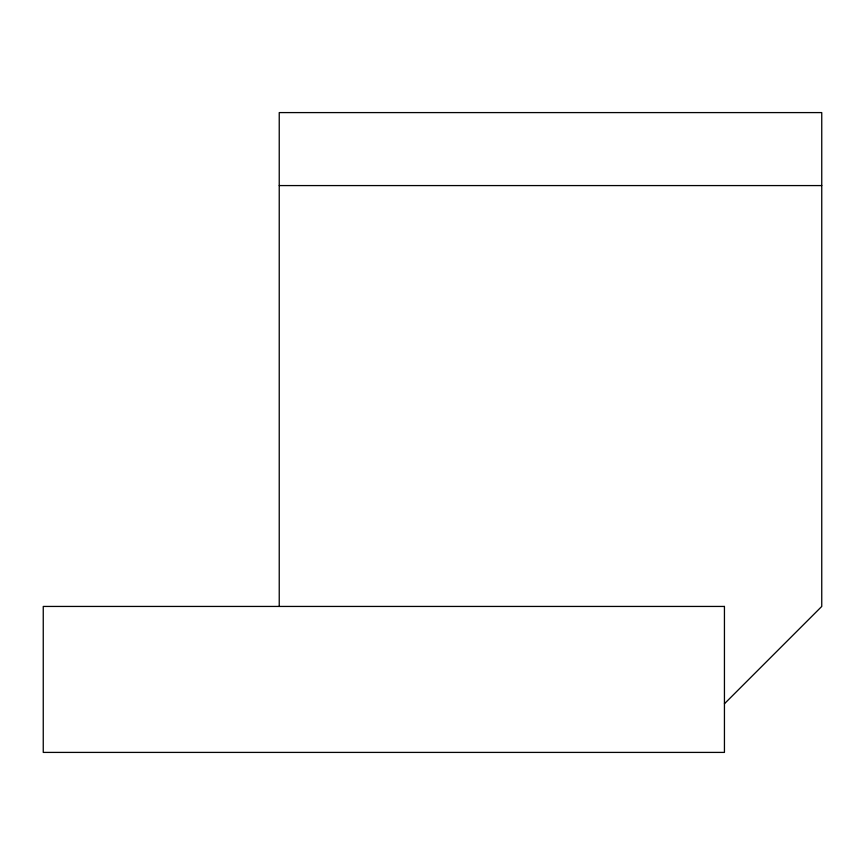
<?xml version="1.0" encoding="UTF-8"?>
<svg xmlns="http://www.w3.org/2000/svg" width="865" height="865" viewBox="0 0 865 865"><rect width="100%" height="100%" fill="white"/><g stroke="black" fill="none" stroke-linecap="round" stroke-linejoin="round"><path stroke-width="1.3" d="M724.438 703.753L821.75 606.441L821.75 112.591L279.233 112.591L279.233 606.441M279.233 185.575L821.75 185.575M724.438 606.441L43.25 606.441L43.25 752.409L724.438 752.409L724.438 606.441"/></g></svg>
